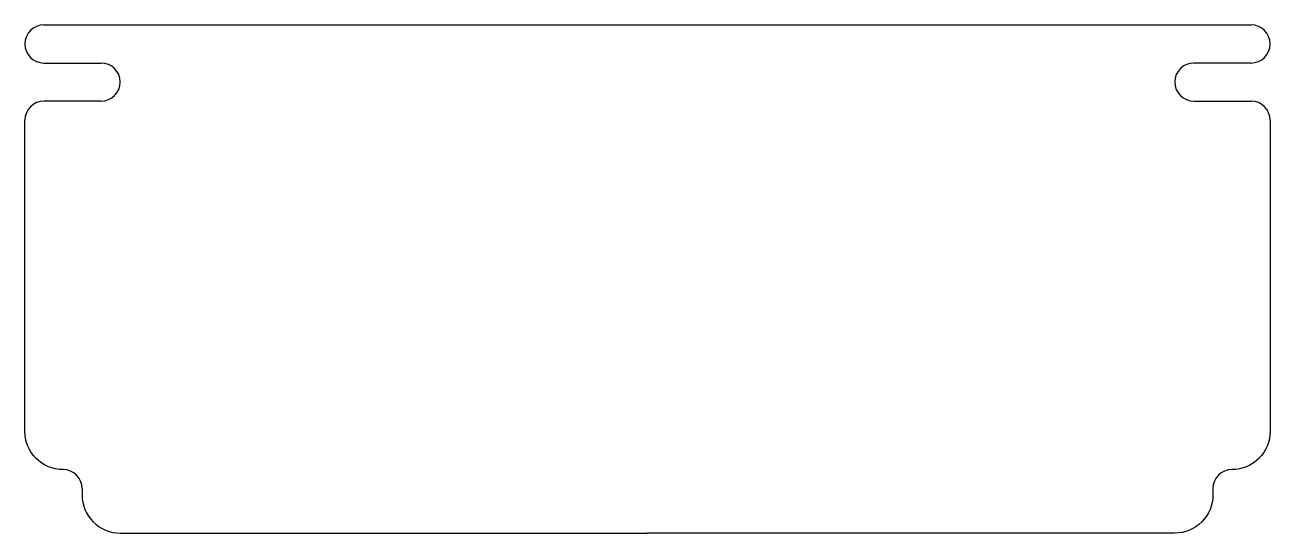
# Model space of a CAD drawing. Header units: millimetres. Extents: x 252.4 to 350.4, y 235.4 to 275.4.
import ezdxf

# ---------------------------------------------------------------- set-up
doc = ezdxf.new("R2010")
doc.units = ezdxf.units.MM

msp = doc.modelspace()

# ---------------------------------------------------------------- linework, layer by layer
for p, q in [((253.852, 272.373), (258.352, 272.373)), ((348.852, 272.373), (344.352, 272.373)), ((258.352, 269.373), (253.852, 269.373)), ((344.352, 269.373), (348.852, 269.373))]:
    msp.add_line(p, q)
msp.add_lwpolyline([(253.852, 275.373), (348.852, 275.373)])
for points in [[(255.352, 240.373), (255.352, 240.373, -0.414214), (252.352, 243.373), (252.352, 267.873)], [(350.352, 267.873), (350.352, 243.373, -0.414214), (347.352, 240.373)], [(256.852, 238.873), (256.852, 238.373, 0.414214), (259.852, 235.373), (301.352, 235.373)], [(345.852, 238.873), (345.852, 238.373, -0.414214), (342.852, 235.373), (301.352, 235.373)]]:
    msp.add_lwpolyline(points, format="xyb")
for centre, start, end in [((253.852, 273.873), 90, 270), ((348.852, 273.873), 270, 90), ((258.352, 270.873), 270, 90), ((344.352, 270.873), 90, 270), ((253.852, 267.873), 90, 180), ((348.852, 267.873), 0, 90), ((255.352, 238.873), 0, 90), ((347.352, 238.873), 90, 180)]:
    msp.add_arc(centre, 1.5, start, end)

doc.saveas('drawing.dxf')
